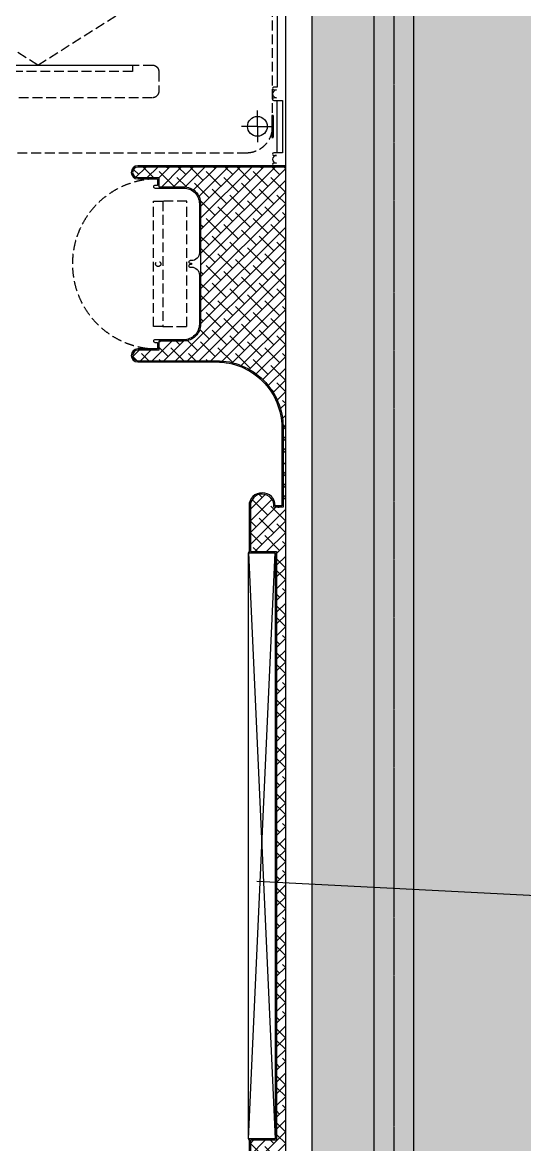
# Model space of a CAD drawing. Extents: x -284868 to 304789, y -137694 to 137894.
# Drawn here: x -71369 to -67531, y -92072 to -83492 of the extents above; entities that cross this region are included whole.
import ezdxf

# ---------------------------------------------------------------- set-up
doc = ezdxf.new("R2010")
doc.units = 0
doc.linetypes.add('DASH', pattern=[0.35, 0.25, -0.1])
doc.layers.get('0').update_dxf_attribs({"linetype": 'CONTINUOUS'})
for name, color, linetype in [('0-墙', 4, 'CONTINUOUS'), ('0-非设计区域', 251, 'CONTINUOUS'), ('CABLETRAY', 4, 'CONTINUOUS'), ('CABLETRAY_DOTE', 5, 'DASH'), ('P-完成面', 42, 'CONTINUOUS'), ('P-平面家具', 3, 'CONTINUOUS'), ('TEXT_照明_回路标注', 41, 'CONTINUOUS'), ('WIRE-照明', 130, 'CONTINUOUS')]:
    doc.layers.add(name, color=color, linetype=linetype)

# ---------------------------------------------------------------- blocks, each defined once
blk = doc.blocks.new('*U406')
for p, q in [((-201.7, 244.1), (-201.7, 29.1)), ((-171.9, 135), (-171.9, 217)), ((-171.9, 135), (-171.9, 53))]:
    blk.add_line(p, q)
blk.add_lwpolyline([(-171.9, 53), (-171.9, 53), (-171.9, 217), (-171.9, 217)], close=True)
at = {"color": 250}
blk.add_wipeout([(0.7, 81.6), (3.9, 85), (7, 88.6), (9.8, 92.4), (12.3, 96.4), (14.6, 100.5), (16.6, 104.8), (18.4, 109.1), (19.9, 113.6), (21.1, 118.2), (22, 122.8), (22.6, 127.5), (23, 132.2), (23, 136.9), (22.7, 141.6), (22.2, 146.2), (21.3, 150.9), (20.2, 155.4), (18.7, 159.9), (17, 164.3), (15.1, 168.6), (12.8, 172.8), (10.3, 176.7), (7.6, 180.6), (4.6, 184.2), (1.4, 187.7), (-2, 190.9), (-5.6, 194), (-9.4, 196.8), (-13.4, 199.3), (-17.5, 201.6), (-21.8, 203.6), (-26.1, 205.4), (-30.6, 206.9), (-35.1, 208.1), (-39.8, 209), (-44.4, 209.6), (-49.1, 209.9), (-53.9, 210), (-58.6, 209.7), (-63.2, 209.2), (-67.9, 208.3), (-72.4, 207.2), (-76.9, 205.7), (-81.3, 204), (-85.6, 202), (-89.7, 199.8), (-93.7, 197.3), (-97.6, 194.6), (-101.2, 191.6), (-104.7, 188.4), (-107.9, 185), (-110.9, 181.4), (-113.7, 177.6), (-116.3, 173.6), (-118.6, 169.5), (-120.6, 165.2), (-122.4, 160.9), (-123.9, 156.4), (-125.1, 151.8), (-126, 147.2), (-126.6, 142.5), (-126.9, 137.8), (-127, 133.1), (-126.7, 128.4), (-126.1, 123.8), (-125.3, 119.1), (-124.1, 114.6), (-122.7, 110.1), (-121, 105.7), (-119, 101.4), (-116.8, 97.2), (-114.3, 93.3), (-111.6, 89.4), (-108.6, 85.8), (-105.4, 82.3), (-102, 79.1), (-98.3, 76), (-94.6, 73.2), (-90.6, 70.7), (-86.5, 68.4), (-82.2, 66.4), (-77.9, 64.6), (-73.4, 63.1), (-68.8, 61.9), (-64.2, 61), (-59.5, 60.4), (-54.8, 60.1), (-50.1, 60), (-45.4, 60.3), (-40.7, 60.8), (-36.1, 61.7), (-31.5, 62.8), (-27, 64.3), (-22.7, 66), (-18.4, 68), (-14.2, 70.2), (-10.2, 72.7), (-6.4, 75.4), (-2.8, 78.4)], dxfattribs=at)
for points in [[(-160.4, 135), (-171.9, 135), (-171.9, 219.2), (-160.4, 219.2)], [(-160.4, 53), (-171.9, 53), (-171.9, 135), (-160.4, 135)]]:
    blk.add_hatch(color=256).paths.add_polyline_path(points)
at = {"color": 251}
for q in [(-52, 255), (-171.9, 135), (67.8, 135), (-52, 15)]:
    blk.add_line((-52, 135), q, dxfattribs=at)
blk.add_lwpolyline([(-171.9, 53), (-160.4, 53), (-160.4, 219.2), (-171.9, 219.2)], close=True)
blk.add_circle((-52, 135), 75)
blk = doc.blocks.new('A$Ca7fc6518')
at = {"layer": 'P-平面家具', "linetype": 'DASH', "ltscale": 300}
for points in [[(-35.6, 479.1), (35.6, 479.1), (35.6, -479.1), (-35.6, -479.1)], [(35.6, -479.1), (219.2, -479.1), (219.2, 479.1), (35.6, 479.1)]]:
    blk.add_lwpolyline(points, close=True, dxfattribs=at)
blk.add_circle((0, 0), 19.9, dxfattribs=at)
blk = doc.blocks.new('A$C05673959')
at = {"color": 6, "linetype": 'DASH', "ltscale": 80, "elevation": 0}
for points in [[(6, 41), (1, 45), (0, 39)], [(10, 25), (1, 45)], [(17, 47), (20, 52), (23, 47)], [(20, 25), (20, 52)], [(30, 25), (39, 45)], [(34, 41), (39, 45), (40, 39)]]:
    blk.add_lwpolyline(points, dxfattribs=at)
for points in [[(5, 15), (5, 0), (35, 0), (35, 15)], [(10, 15), (30, 15), (30, 25), (10, 25)]]:
    blk.add_lwpolyline(points, close=True, dxfattribs=at)
blk = doc.blocks.new('A$C91fbf63e')
at = {"color": 8}
blk.add_wipeout([(0, 0), (-50, 0), (-50, -50), (0, -50)], dxfattribs=at).dxf.layer = 'P-完成面'
at = {"layer": 'P-完成面'}
h = blk.add_hatch(dxfattribs=at)
h.set_pattern_fill('_USER', color=8, scale=3.749611, angle=225, style=0, double=1, pattern_type=0)
h.set_pattern_definition([(135, (1.25, -48.3284), (2.65138, 2.65138), []), (45, (1.25, -48.3284), (2.65138, -2.65138), [])])
h.paths.add_polyline_path([(-2, -48), (-2, -43), (-47, -43), (-47, -48)])
at = {"layer": 'P-完成面', "color": 3, "elevation": 0}
for points in [[(-3, -48), (-2, -48), (-2, -2), (-48, -2), (-48, -48), (-47, -48), (-47, -50), (-50, -50), (-50, 0), (0, 0), (0, -50), (-3, -50), (-3, -48)], [(-47, -43), (-2, -43), (-2, -48), (-47, -48), (-47, -43)]]:
    blk.add_lwpolyline(points, dxfattribs=at)
at = {"layer": 'P-完成面', "color": 8, "elevation": 0}
blk.add_lwpolyline([(-47, -50), (-3, -50)], dxfattribs=at)
at = {"layer": 'P-完成面', "color": 8}
for centre in [(-47, -43, 0), (-2, -43, 0)]:
    blk.add_arc(centre, 0.722, 234.7473, 305.2527, dxfattribs=at)
at = {"layer": 'P-完成面', "color": 8, "extrusion": (0, 0, -1), "xscale": -0.6742194917575179, "yscale": 0.6742194917575179, "zscale": -0.6742194917575179, "rotation": 180}
blk.add_blockref('A$C05673959', (12, -2, 0), dxfattribs=at)
blk = doc.blocks.new('bfrfbrf')
at = {"layer": 'P-平面家具', "color": 251, "linetype": 'DASH', "ltscale": 300}
for points in [[(519421.1, -1025567.6), (517976, -1024654.5)], [(519421.7, -1025567.6), (520866.8, -1024654.5)]]:
    blk.add_lwpolyline(points, dxfattribs=at)
at = {"layer": 'P-平面家具', "linetype": 'DASH', "ltscale": 300}
blk.add_lwpolyline([(520296.4, -1025567.6), (518546.4, -1025567.6, 0.414214), (518496.4, -1025617.6), (518496.4, -1025767.6, 0.414214), (518546.4, -1025817.6), (520296.4, -1025817.6, 0.414214), (520346.4, -1025767.6), (520346.4, -1025617.6, 0.414214)], format="xyb", close=True, dxfattribs=at)
blk.add_lwpolyline([(520146.4, -1025567.6), (518696.4, -1025567.6), (518696.4, -1025617.6), (520146.4, -1025617.6), (520146.4, -1025567.6)], dxfattribs=at)
blk = doc.blocks.new('A$C4DBE3E00')
at = {"layer": 'CABLETRAY'}
for p, q in [((-7723, -1374.9), (-7723, 17915.9)), ((-7423, 17915.9), (-7423, -1374.9))]:
    blk.add_line(p, q, dxfattribs=at)
at = {"layer": 'CABLETRAY_DOTE'}
blk.add_line((-7573, 17915.9), (-7573, -1374.9), dxfattribs=at)

msp = doc.modelspace()

# ---------------------------------------------------------------- hatches: boundary and pattern name
at = {"layer": '0-非设计区域', "ltscale": 3}
h = msp.add_hatch(dxfattribs=at)
h.set_pattern_fill('ANGLE', color=256, scale=100)
h.set_pattern_definition([(0, (-492507.45, 278012.8), (0, 698.5), [508, -190.5]), (90, (-492507.45, 278012.8), (-698.5, 4e-14), [508, -190.5])])
h.paths.add_polyline_path([(-66856.6, -67385.8), (-66856.6, -75488.5), (-69156.6, -75488.5), (-69156.6, -94382), (-67356.6, -94382), (-67356.6, -95588.5), (-57756.6, -95588.5), (-57756.6, -99388.5), (-61306.6, -99388.5), (-61306.6, -99688.5), (-67356.6, -99688.5), (-67356.6, -103688.5), (-58356.6, -103688.5), (-58356.6, -106368.5), (-53056.6, -106368.5), (-53056.6, -117135.8), (-52206.6, -117135.8), (-52206.6, -118589), (-41206.1, -118589), (-41206.2, -65088), (-52206.6, -65088), (-52206.6, -67385.8), (-53706.6, -67385.8), (-53706.6, -65088.5), (-66206.6, -65088.5), (-66206.6, -67385.8)])
at = {"layer": 'P-完成面', "ltscale": 3}
h = msp.add_hatch(dxfattribs=at)
h.set_pattern_fill('ANSI38', color=250, scale=20)
h.set_pattern_definition([(45, (-492507.45, 278012.77), (-44.9012806, 44.9012806), []), (135, (-492507.45, 278012.77), (-134.703842, 44.9012806), [158.75, -95.25])])
h.paths.add_polyline_path([(-69356.6, -84598.5), (-70486.6, -84598.5, 1), (-70486.6, -84678.5), (-70326.6, -84678.5), (-70326.6, -84748.5), (-70136.6, -84748.5, -0.414214), (-70006.6, -84878.5), (-70006.6, -85798.5, -0.414214), (-70136.6, -85928.5), (-70326.6, -85928.5), (-70326.6, -85998.5), (-70486.6, -85998.5, 1), (-70486.6, -86078.5), (-69886.6, -86078.5, -0.414214), (-69376.6, -86588.5), (-69376.6, -87198.5), (-69447.2, -87198.5, 0.447214), (-69536.6, -87098.5, 0.414214), (-69626.6, -87188.5), (-69626.6, -87538.5), (-69426.6, -87538.5), (-69426.6, -92038.5), (-69626.6, -92038.5), (-69626.6, -92388.5, 0.414214), (-69536.6, -92478.5, 0.447214), (-69447.2, -92378.5), (-69356.6, -92378.5)])

# ---------------------------------------------------------------- linework, layer by layer
at = {"layer": '0-墙', "ltscale": 3}
msp.add_lwpolyline([(-69156.6, -95158.5), (-69156.6, -95438.5), (-69356.6, -95438.5), (-69356.6, -75288.5), (-68906.6, -75288.5), (-68906.6, -75488.5), (-69156.6, -75488.5), (-69156.6, -95008.5), (-69086.6, -95008.5), (-69086.6, -95158.5), (-69156.6, -95158.5)], dxfattribs=at)
at = {"layer": '0-非设计区域', "ltscale": 3}
msp.add_lwpolyline([(-41206.1, -118589), (-41206.2, -65088), (-52206.6, -65088), (-52206.6, -67385.8), (-53706.6, -67385.8), (-53706.6, -65088.5), (-66206.6, -65088.5), (-66206.6, -67385.8), (-66856.6, -67385.8), (-66856.6, -75488.5), (-69156.6, -75488.5), (-69156.6, -94382), (-67356.6, -94382), (-67356.6, -95588.5), (-57756.6, -95588.5), (-57756.6, -99388.5)], dxfattribs=at)
at = {"layer": 'P-完成面'}
msp.add_line((-69421.6, -84488.5), (-69421.6, -84088.5), dxfattribs=at)
at = {"layer": 'P-完成面', "color": 6, "ltscale": 3}
for p, q in [((-69639.6, -92028.5), (-69436.6, -87548.5)), ((-69639.6, -87548.5), (-69436.6, -92028.5))]:
    msp.add_line(p, q, dxfattribs=at)
at = {"layer": 'P-完成面'}
msp.add_lwpolyline([(-69421.6, -83063.5), (-69421.6, -83988.5), (-69446.6, -83988.5, 1), (-69446.6, -84008.5), (-69426.6, -84008.5, 1), (-69426.6, -84068.5), (-69446.6, -84068.5, 1), (-69446.6, -84088.5), (-69381.6, -84088.5), (-69381.6, -84488.5), (-69446.6, -84488.5, 1), (-69446.6, -84508.5), (-69426.6, -84508.5, 1), (-69426.6, -84568.5), (-69446.6, -84568.5, 1), (-69446.6, -84588.5), (-69356.6, -84588.5)], format="xyb", dxfattribs=at)
at = {"layer": 'P-完成面', "ltscale": 3}
msp.add_lwpolyline([(-69356.6, -84588.5), (-70486.6, -84588.5, 1), (-70486.6, -84688.5), (-70336.6, -84688.5), (-70336.6, -84738.5), (-70356.6, -84738.5, 0.414214), (-70366.6, -84748.5), (-70366.6, -84748.5, 0.414214), (-70356.6, -84758.5), (-70136.6, -84758.5, -0.414214), (-70016.6, -84878.5), (-70016.6, -85253.5, -0.414214), (-70076.6, -85313.5), (-70086.6, -85313.5, 0.414214), (-70096.6, -85323.5), (-70096.6, -85323.5, 0.414214), (-70086.6, -85333.5), (-70076.6, -85333.5), (-70076.6, -85343.5), (-70086.6, -85343.5, 0.414214), (-70096.6, -85353.5), (-70096.6, -85353.5, 0.414214), (-70086.6, -85363.5), (-70076.6, -85363.5, -0.414214), (-70016.6, -85423.5), (-70016.6, -85798.5, -0.414214), (-70136.6, -85918.5), (-70356.6, -85918.5, 0.414214), (-70366.6, -85928.5), (-70366.6, -85928.5, 0.414214), (-70356.6, -85938.5), (-70336.6, -85938.5), (-70336.6, -85988.5), (-70486.6, -85988.5, 1), (-70486.6, -86088.5), (-69886.6, -86088.5, -0.414214), (-69386.6, -86588.5), (-69386.6, -87188.5), (-69436.6, -87188.5, 0.414214), (-69536.6, -87088.5), (-69536.6, -87088.5, 0.414214), (-69636.6, -87188.5), (-69636.6, -87543.5), (-69639.6, -87543.5), (-69639.6, -87548.5), (-69436.6, -87548.5), (-69436.6, -92028.5), (-69639.6, -92028.5), (-69639.6, -92033.5), (-69636.6, -92033.5), (-69636.6, -92388.5, 0.414214)], format="xyb", dxfattribs=at)
at = {"layer": 'P-完成面', "color": 251, "ltscale": 3}
msp.add_lwpolyline([(-69356.6, -84598.5), (-70486.6, -84598.5, 1), (-70486.6, -84678.5), (-70326.6, -84678.5), (-70326.6, -84748.5), (-70136.6, -84748.5, -0.414214), (-70006.6, -84878.5), (-70006.6, -85798.5, -0.414214), (-70136.6, -85928.5), (-70326.6, -85928.5), (-70326.6, -85998.5), (-70486.6, -85998.5, 1), (-70486.6, -86078.5), (-69886.6, -86078.5, -0.414214), (-69376.6, -86588.5), (-69376.6, -87198.5), (-69447.2, -87198.5, 0.447214), (-69536.6, -87098.5, 0.414214), (-69626.6, -87188.5), (-69626.6, -87538.5), (-69426.6, -87538.5), (-69426.6, -92038.5), (-69626.6, -92038.5), (-69626.6, -92388.5, 0.414214)], format="xyb", dxfattribs=at)
at = {"layer": 'P-完成面', "ltscale": 3}
msp.add_lwpolyline([(-69356.6, -85988.5), (-69356.6, -85988.5)], close=True, dxfattribs=at)
at = {"layer": 'P-完成面', "color": 6, "ltscale": 3}
msp.add_lwpolyline([(-69639.6, -92028.5), (-69639.6, -87548.5)], dxfattribs=at)
at = {"layer": 'P-平面家具', "linetype": 'DASH', "ltscale": 300}
msp.add_arc((-70336.6, -85338.5), 650, 90, 270, dxfattribs=at)
at = {"layer": 'TEXT_照明_回路标注'}
msp.add_lwpolyline([(-65793, -90176.8), (-67294.9, -90176.8), (-69577.2, -90061.2)], dxfattribs=at)

# ---------------------------------------------------------------- block references
at = {"layer": 'P-完成面', "color": 1, "ltscale": 3}
msp.add_blockref('A$Ca7fc6518', (-70331, -85338.5), dxfattribs=at)
at = {"layer": 'P-平面家具', "linetype": 'DASH', "ltscale": 300, "xscale": -1}
msp.add_blockref('bfrfbrf', (448169.8, 941749.2), dxfattribs=at)
at = {"layer": 'WIRE-照明'}
msp.add_blockref('A$C4DBE3E00', (-60956.6, -95488.5), dxfattribs=at)

# ---------------------------------------------------------------- next in the draw order: block references
at = {"layer": 'P-完成面', "ltscale": 3, "xscale": -0.2000203023842178, "yscale": 0.2000203023842178, "zscale": 0.2000203023842178, "rotation": 180}
msp.add_blockref('A$C91fbf63e', (-69406.6, -87198.5), dxfattribs=at)
at = {"layer": 'P-平面家具', "linetype": 'DASH', "ltscale": 300, "xscale": 1.008957704772744, "yscale": 1.008957704772744, "zscale": 1.008957704772744, "rotation": 180.0000000000475}
msp.add_blockref('*U406', (-69625.1, -84150.6), dxfattribs=at)

# ---------------------------------------------------------------- next in the draw order: linework, layer by layer
at = {"layer": 'P-平面家具', "color": 251, "linetype": 'DASH', "ltscale": 300}
msp.add_lwpolyline([(-69656.6, -75388.5), (-78336.6, -75388.5, 0.414214), (-78536.6, -75588.5), (-78536.6, -84288.5, 0.414214), (-78336.6, -84488.5), (-69656.6, -84488.5, 0.414214), (-69456.6, -84288.5), (-69456.6, -75588.5, 0.414214)], format="xyb", close=True, dxfattribs=at)

doc.saveas('drawing.dxf')
